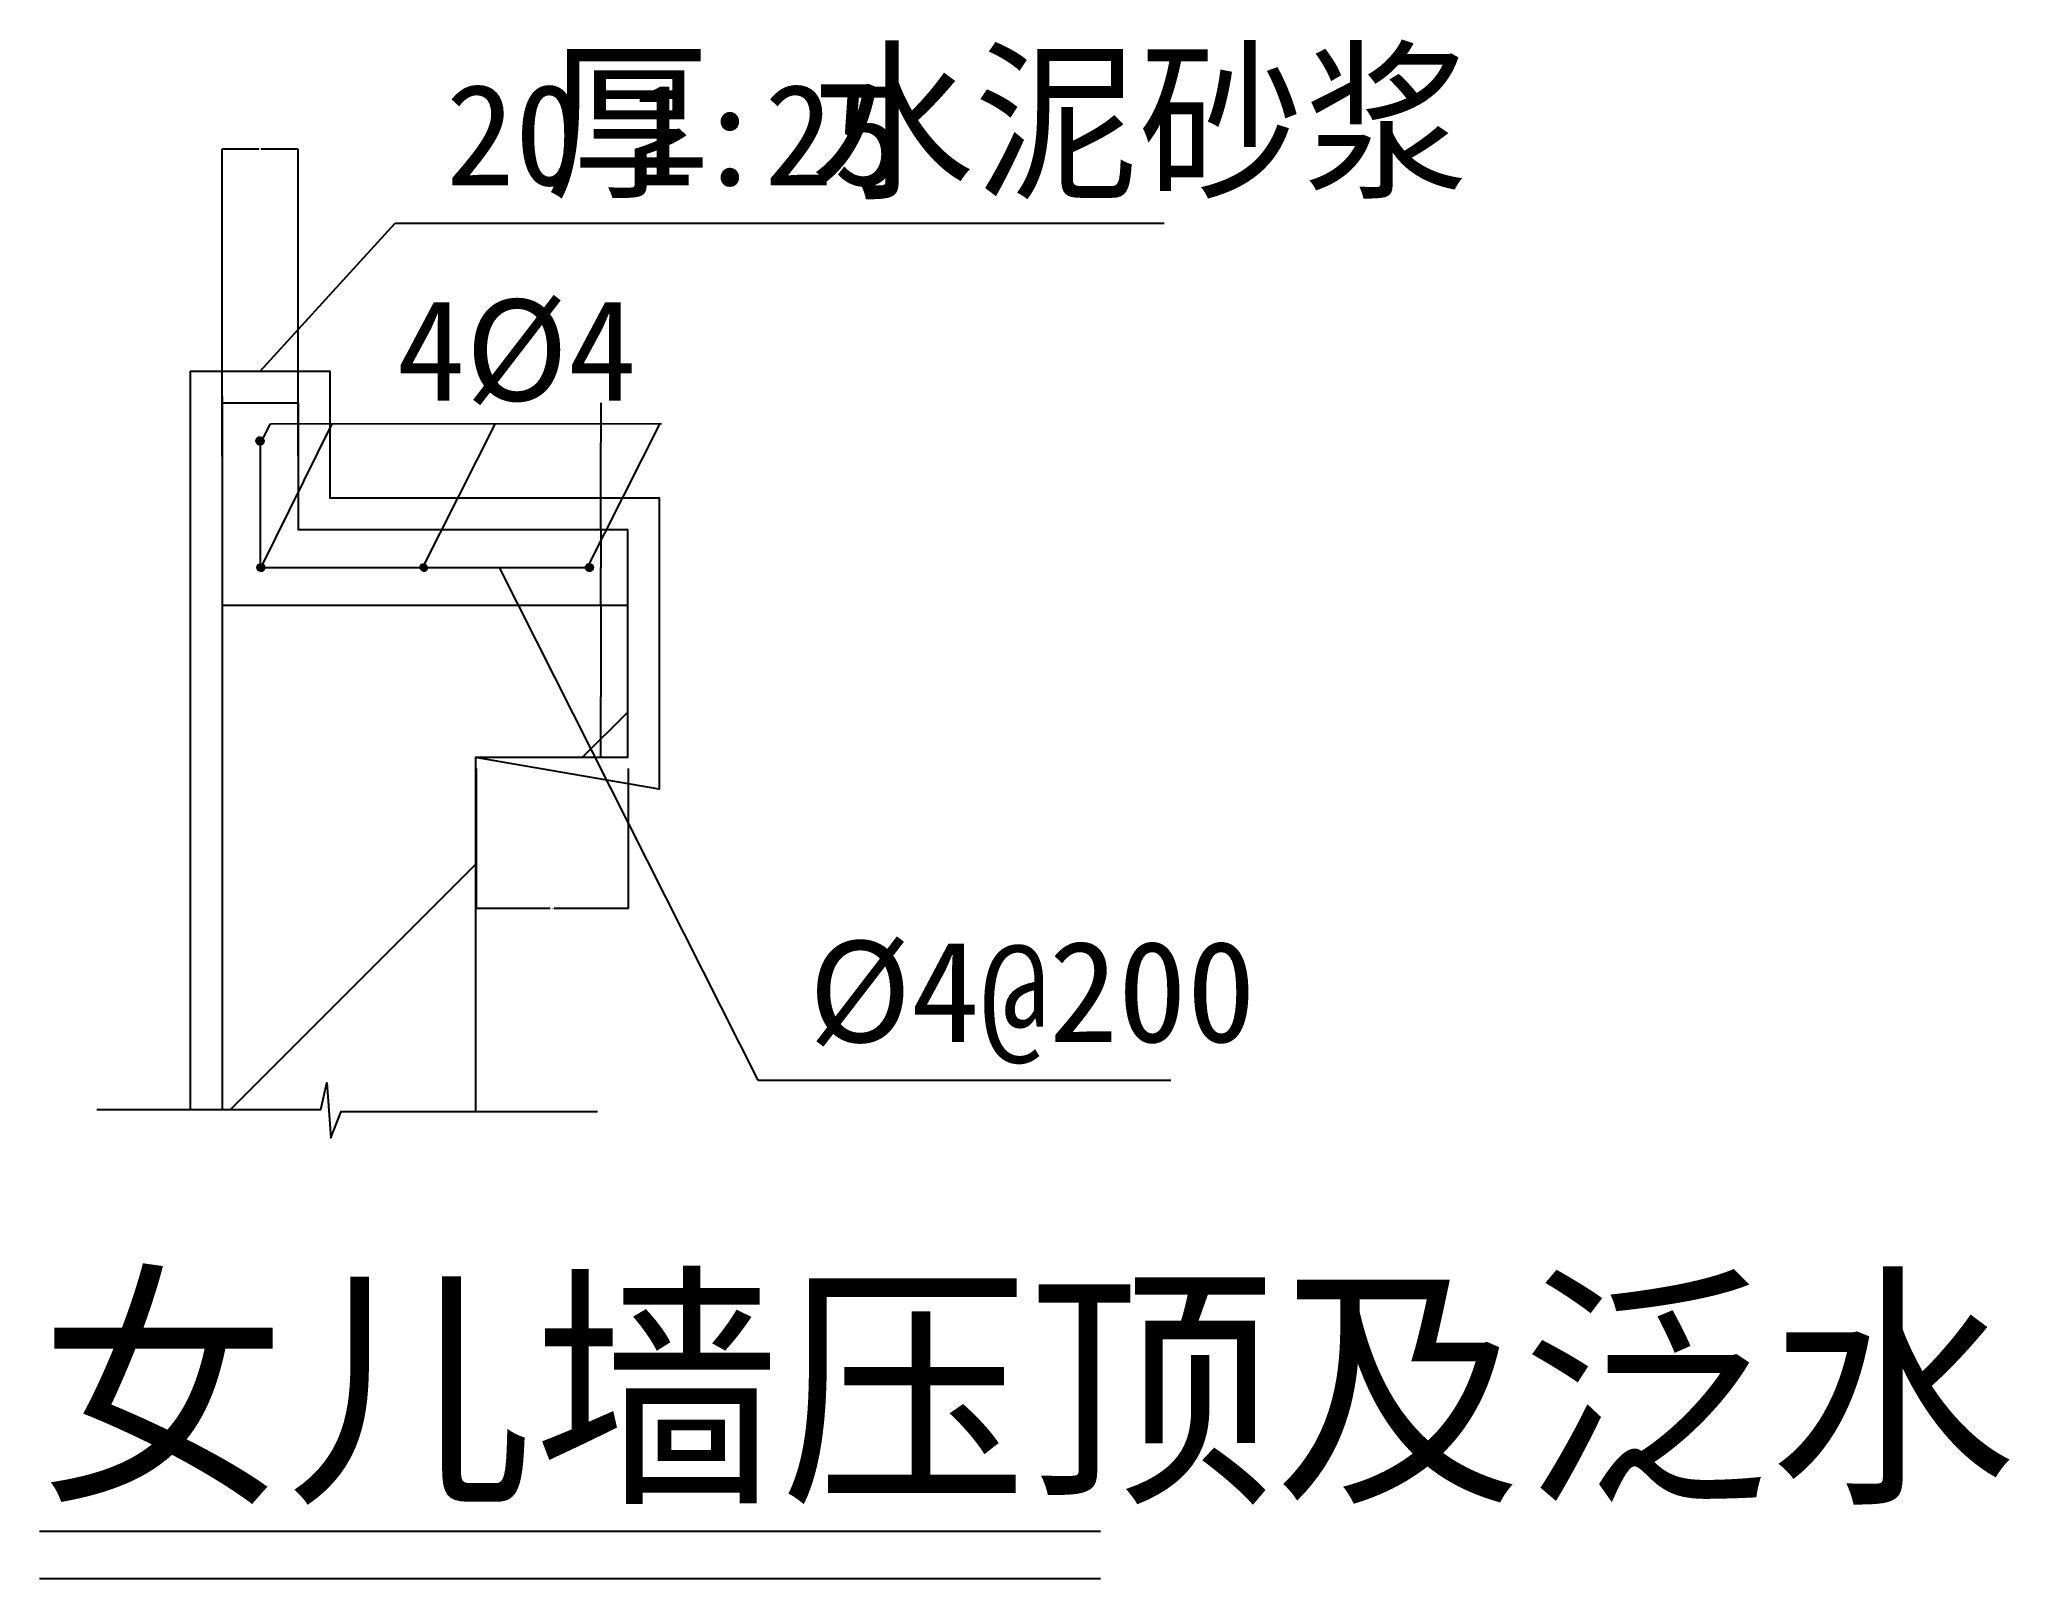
# Model space of a CAD drawing. Header units: metres. Extents: x 7699 to 9255, y 11072 to 12287.
import ezdxf

# ---------------------------------------------------------------- set-up
doc = ezdxf.new("R2010")
doc.units = ezdxf.units.M
doc.layers.add('PUB_DIM', color=3, linetype='Continuous')
doc.layers.add('PUB_TEXT', color=7, linetype='Continuous')
doc.dimstyles.get("Standard").update_dxf_attribs({"dimtxt": 2.5, "dimasz": 2.5, "dimexe": 1.25, "dimexo": 0.625, "dimtad": 1, "dimcen": 2.5, "dimazin": 3, "dimtfac": 1, "dimtmove": 0, "dimatfit": 3})

# ---------------------------------------------------------------- blocks, each defined once
blk = doc.blocks.new('_CLOSEDFILLED')
at = {"color": 0, "linetype": 'BYBLOCK'}
blk.add_solid([(-1, 0.2), (0, 0), (-1, -0.2)], dxfattribs=at)
blk = doc.blocks.new('*D1')
for p, q in [((8044.05, 11711.31), (8044.05, 11600.82)), ((8164.05, 11711.31), (8164.05, 11600.82)), ((8102.55, 11600.82), (8043.8, 11600.82)), ((8164.3, 11600.82), (8105.55, 11600.82))]:
    blk.add_line(p, q)
at = {"layer": 'Defpoints'}
for p in [(8044.05, 11711.31), (8164.05, 11711.31), (8164.05, 11600.82)]:
    blk.add_point(p, dxfattribs=at)
at = {"layer": 'PUB_DIM', "xscale": 0.25, "yscale": 0.25}
blk.add_blockref('_CLOSEDFILLED', (8044.05, 11600.82), dxfattribs=at)
at = {"layer": 'PUB_DIM', "xscale": 0.25, "yscale": 0.25, "rotation": 180}
blk.add_blockref('_CLOSEDFILLED', (8164.05, 11600.82), dxfattribs=at)
at = {"layer": 'PUB_DIM', "insert": (8104.05, 11600.82), "char_height": 1, "attachment_point": 5}
blk.add_mtext('120', dxfattribs=at)
blk = doc.blocks.new('*D2')
for p, q in [((7843.56, 11957.83), (7843.56, 12200.39)), ((7843.81, 12200.39), (7872.56, 12200.39)), ((7874.56, 12200.39), (7903.31, 12200.39)), ((7903.56, 11957.83), (7903.56, 12200.39))]:
    blk.add_line(p, q)
at = {"layer": 'Defpoints'}
for p in [(7843.56, 12200.39), (7843.56, 11957.83), (7903.56, 11957.83)]:
    blk.add_point(p, dxfattribs=at)
at = {"layer": 'PUB_DIM', "xscale": 0.25, "yscale": 0.25, "rotation": 180}
blk.add_blockref('_CLOSEDFILLED', (7843.56, 12200.39), dxfattribs=at)
at = {"layer": 'PUB_DIM', "xscale": 0.25, "yscale": 0.25}
blk.add_blockref('_CLOSEDFILLED', (7903.56, 12200.39), dxfattribs=at)
at = {"layer": 'PUB_DIM', "insert": (7873.56, 12200.39), "char_height": 1, "attachment_point": 5}
blk.add_mtext('60', dxfattribs=at)
blk = doc.blocks.new('*D3')
for p, q in [((8142.68, 12000), (8142.68, 11968.45)), ((8142.43, 11968.45), (8142.18, 11968.45)), ((8142.68, 11900), (8142.68, 11968.45)), ((8142.68, 11968.45), (8142.68, 11968.45)), ((8142.93, 11968.45), (8143.18, 11968.45))]:
    blk.add_line(p, q)
at = {"layer": 'Defpoints'}
for p in [(8142.68, 12000), (8142.68, 11968.45), (8142.68, 11900)]:
    blk.add_point(p, dxfattribs=at)
at = {"layer": 'PUB_DIM', "xscale": 0.25, "yscale": 0.25}
blk.add_blockref('_CLOSEDFILLED', (8142.68, 11968.45), dxfattribs=at)
at = {"layer": 'PUB_DIM', "xscale": 0.25, "yscale": 0.25, "rotation": 180}
blk.add_blockref('_CLOSEDFILLED', (8142.68, 11968.45), dxfattribs=at)
at = {"layer": 'PUB_DIM', "insert": (8142.68, 11969.575), "char_height": 1, "attachment_point": 5}
blk.add_mtext('0', dxfattribs=at)
blk = doc.blocks.new('*D4')
for p, q in [((8142.68, 11900), (8142.68, 11870)), ((8142.43, 11870), (8142.18, 11870)), ((8142.68, 11840), (8142.68, 11870)), ((8142.68, 11870), (8142.68, 11870)), ((8142.93, 11870), (8143.18, 11870))]:
    blk.add_line(p, q)
at = {"layer": 'Defpoints'}
for p in [(8142.68, 11900), (8142.68, 11870), (8142.68, 11840)]:
    blk.add_point(p, dxfattribs=at)
at = {"layer": 'PUB_DIM', "xscale": 0.25, "yscale": 0.25}
blk.add_blockref('_CLOSEDFILLED', (8142.68, 11870), dxfattribs=at)
at = {"layer": 'PUB_DIM', "xscale": 0.25, "yscale": 0.25, "rotation": 180}
blk.add_blockref('_CLOSEDFILLED', (8142.68, 11870), dxfattribs=at)
at = {"layer": 'PUB_DIM', "insert": (8142.68, 11871.125), "char_height": 1, "attachment_point": 5}
blk.add_mtext('0', dxfattribs=at)
blk = doc.blocks.new('*D5')
for p, q in [((8142.68, 11840), (8142.68, 11767.82)), ((8142.43, 11767.82), (8142.18, 11767.82)), ((8142.68, 11720), (8142.68, 11767.82)), ((8142.68, 11767.82), (8142.68, 11767.82)), ((8142.93, 11767.82), (8143.18, 11767.82))]:
    blk.add_line(p, q)
at = {"layer": 'Defpoints'}
for p in [(8142.68, 11840), (8142.68, 11767.82), (8142.68, 11720)]:
    blk.add_point(p, dxfattribs=at)
at = {"layer": 'PUB_DIM', "xscale": 0.25, "yscale": 0.25}
blk.add_blockref('_CLOSEDFILLED', (8142.68, 11767.82), dxfattribs=at)
at = {"layer": 'PUB_DIM', "xscale": 0.25, "yscale": 0.25, "rotation": 180}
blk.add_blockref('_CLOSEDFILLED', (8142.68, 11767.82), dxfattribs=at)
at = {"layer": 'PUB_DIM', "insert": (8142.68, 11768.945), "char_height": 1, "attachment_point": 5}
blk.add_mtext('0', dxfattribs=at)

msp = doc.modelspace()

# ---------------------------------------------------------------- hatches: boundary and pattern name
h = msp.add_hatch()
h.set_pattern_fill('AR-SAND', scale=20)
h.paths.add_polyline_path([(7928.55, 12025), (7818.55, 12025), (7818.55, 11442.28), (7843.55, 11442.28), (7843.55, 12000), (7903.55, 12000), (7903.55, 11900), (8163.55, 11900), (8163.55, 11720), (8043.55, 11720), (8188.55, 11695), (8188.55, 11925), (7928.55, 11925)])
h = msp.add_hatch()
h.set_pattern_fill('SOLID')
h.paths.add_polyline_path([(7870.6, 11970.19, 1), (7876.52, 11970.19, 1)])
h = msp.add_hatch()
h.set_pattern_fill('SOLID')
h.paths.add_polyline_path([(7871.33, 11869.98, 1), (7877.24, 11869.98, 1)])
h = msp.add_hatch()
h.set_pattern_fill('SOLID')
h.paths.add_polyline_path([(7999.97, 11870, 1), (8005.89, 11870, 1)])
h = msp.add_hatch()
h.set_pattern_fill('SOLID')
h.paths.add_polyline_path([(8130.6, 11870, 1), (8136.51, 11870, 1)])
h = msp.add_hatch()
h.set_pattern_fill('ANSI31', scale=200)
h.paths.add_polyline_path([(8163.55, 11840), (7843.55, 11840), (7843.55, 11442.28), (7921.47, 11442.28), (7926.28, 11463.14), (7929.49, 11419.81), (7937.52, 11440.67), (8043.55, 11440.67), (8043.55, 11720), (8163.55, 11720)])

# ---------------------------------------------------------------- linework, layer by layer
for points in [[(7818.55, 12025), (7928.55, 12025), (7928.55, 11925), (8188.55, 11925), (8188.55, 11695), (8043.55, 11720)], [(7818.55, 12025), (7818.55, 11442.28)], [(7843.55, 12005), (7843.55, 11442.28)], [(7843.55, 12000), (7903.55, 12000), (7903.55, 11900), (8163.55, 11900), (8163.55, 11720), (8043.55, 11720), (8043.55, 11440.67)], [(7873.55, 11970), (7873.55, 11870), (8133.55, 11870)], [(8163.55, 11840), (7843.55, 11840)], [(7744.81, 11442.28), (7921.47, 11442.28), (7926.28, 11463.14), (7929.49, 11419.81), (7937.52, 11440.67), (8139.87, 11440.67)]]:
    msp.add_lwpolyline(points)
for centre in [(7873.56, 11969.74), (7874.29, 11869.98), (8133.55, 11870)]:
    msp.add_circle(centre, 2.96)
at = {"layer": 'PUB_TEXT'}
for p, q in [((7873.55, 12025), (7980.19, 12141.67)), ((7980.19, 12141.67), (8587.1, 12141.67)), ((7873.51, 11966.69), (7881.77, 11983.46)), ((7874.56, 11869.91), (7930.49, 11983.49)), ((7881.77, 11983.46), (8190.5, 11983.61)), ((8001.23, 11868.43), (8059.31, 11983.55)), ((8131.23, 11868.43), (8189.4, 11983.61)), ((8062.45, 11870), (8266.61, 11465.38)), ((8266.61, 11465.38), (8592.61, 11465.38))]:
    msp.add_line(p, q, dxfattribs=at)
for points in [[(7699.42, 11109.44), (8536.94, 11109.44)], [(7699.42, 11071.94), (8536.94, 11071.94)]]:
    msp.add_lwpolyline(points, dxfattribs=at)

# ---------------------------------------------------------------- texts
for s, height, p in [('水泥砂浆', 100, (8307.2, 12171.67)), ('厚', 100, (8098.76, 12171.67)), ('20', 80, (8020.19, 12171.67)), ('1:25', 80, (8162.78, 12171.67)), ('4%%c4', 80, (7981.31, 12001.68)), ('%%C4@200', 80, (8306.61, 11495.38)), ('女儿墙压顶及泛水', 150, (7699.42, 11146.94))]:
    msp.add_text(s, height=height, dxfattribs=at).set_placement(p)

# ---------------------------------------------------------------- dimensions: what is measured, and where the dimension line sits
at = {"layer": 'PUB_DIM'}
for base, p1, p2, picture, middle in [((7843.56, 12200.39), (7843.56, 11957.83), (7903.56, 11957.83), '*D2', (7873.56, 12200.39)), ((8142.68, 11968.45), (8142.68, 12000), (8142.68, 11900), '*D3', (8142.68, 11969.575)), ((8142.68, 11870), (8142.68, 11900), (8142.68, 11840), '*D4', (8142.68, 11871.125)), ((8142.68, 11767.82), (8142.68, 11840), (8142.68, 11720), '*D5', (8142.68, 11768.945)), ((8164.05, 11600.82), (8164.05, 11711.31), (8044.05, 11711.31), '*D1', (8104.05, 11600.82))]:
    dim = msp.add_linear_dim(base=base, p1=p1, p2=p2, dimstyle='Standard', dxfattribs=at)
    dim.commit()
    dim.dimension.update_dxf_attribs({"geometry": picture, "text_midpoint": middle})

doc.saveas('drawing.dxf')
